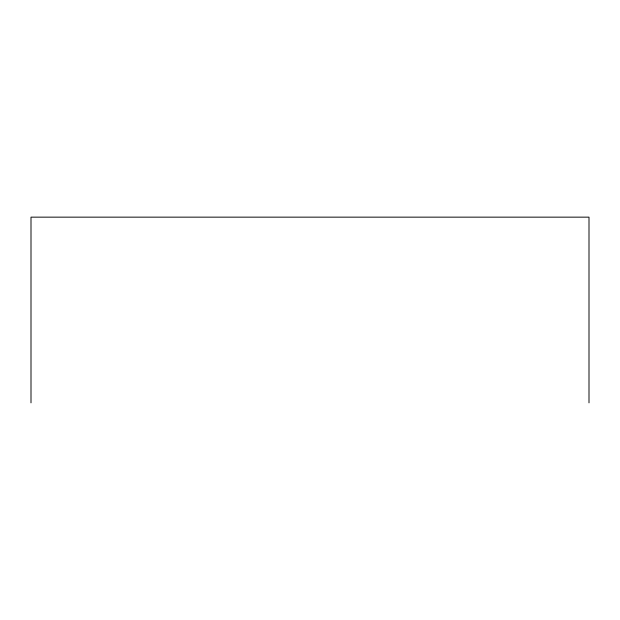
<?xml version="1.0" encoding="UTF-8"?>
<svg xmlns="http://www.w3.org/2000/svg" width="620" height="620" viewBox="0 0 620 620"><rect width="100%" height="100%" fill="white"/><g stroke="black" fill="none" stroke-linecap="round" stroke-linejoin="round"><path stroke-width="0.93" d="M589 402.853L589 217.147L31 217.147L31 402.853"/></g></svg>
